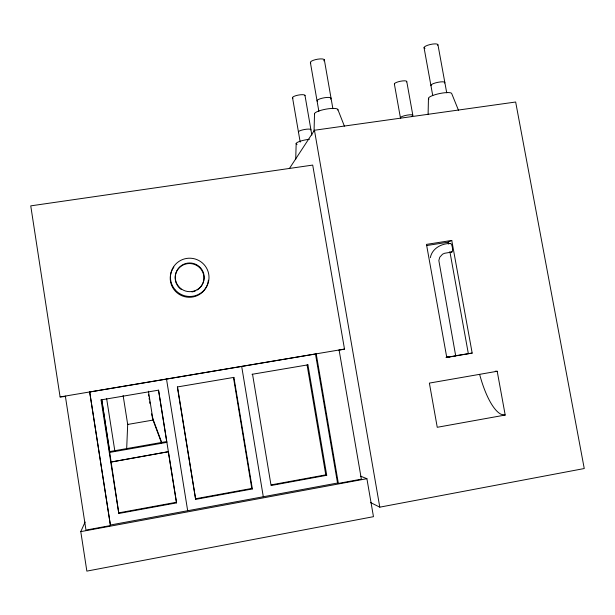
<?xml version="1.0" encoding="UTF-8"?>
<svg xmlns="http://www.w3.org/2000/svg" width="615" height="615" viewBox="0 0 615 615"><rect width="100%" height="100%" fill="white"/><g stroke="black" fill="none" stroke-linecap="round" stroke-linejoin="round"><path stroke-width="0.92" d="M428.102 114.459L428.447 98.477M314.042 131.556L314.534 113.544M295.715 159.316L296.169 143.403M126.659 449.219L127.689 424.458L123.123 395.491M118.81 513.479L101.806 399.735L101.068 399.904L118.81 513.479L176.582 502.87L158.532 390.164L166.85 442.354L109.401 452.463M110.469 525.571L89.682 391.986L110.469 525.571L85.985 530.099L65.351 396.083M430.339 257.662C432.038 248.437 441.539 243.386 450.349 243.479M360.682 476.21L366.901 478.693L373.466 516.677L86.853 571.12L80.788 531.629L85.093 522.058M289.327 168.641L314.457 130.249L515.662 102.013L584.25 468.538L379.793 507.16L370.445 502.501M426.872 245.516L448.174 242.179L451.764 240.427L472.174 353.087L446.767 357.446L426.479 244.393L451.764 240.427M148.43 391.202L153.035 420.076L127.689 424.458L128.174 424.281M451.894 252.035L444.545 253.288L442.546 254.195L439.763 257.231L438.841 260.522L455.692 355.816L446.921 357.277L447.474 357.146M89.921 391.978L316.21 353.871L338.35 483.421L361.366 479.162L339.096 350.02M338.919 350.219L344.5 349.082L312.704 165.081L30.75 205.864L60.093 396.936L65.82 396.46M110.615 524.972L337.527 483.021L338.35 483.421M80.788 531.629L366.901 478.693M118.949 512.833L176.413 502.278L176.582 502.87M195.393 498.796L251.796 488.441L252.35 488.948L195.655 499.365L177.497 387.911M271.361 484.851L325.789 474.857L326.719 475.295L307.915 364.849L307.093 364.972L325.789 474.857M326.719 475.295L271.069 485.512L252.542 374.235M505.199 415.048L437.25 427.294L429.378 383.099L497.204 371.276L505.199 415.048L501.287 414.349A57.51 17.973 79.1 0 1 479.685 374.589M168.318 451.718L110.9 462.065L168.318 451.718L176.413 502.278M109.908 451.556L166.534 441.593M449.042 356.861L450.095 356.677M445.983 357.353L449.703 356.715M455.292 355.754L472.174 353.087M101.068 399.904L158.532 390.164M177.343 386.966L233.915 377.387L252.35 488.948M251.996 374.312L307.915 364.849M60.093 396.936L344.5 349.082M233.915 377.387L233.462 377.456L251.796 488.441M497.204 371.276L495.244 371.214M458.582 110.531L451.733 93.634A11.893 2.514 -11.8 0 0 438.095 93.895A11.893 2.514 -11.8 0 0 429.001 99.03M337.796 109.37L344.385 126.137M152.059 416.609L161.776 442.685M153.035 420.076L161.591 443.046M437.957 44.795L446.721 92.811M424.035 47.624L432.745 95.579M448.174 242.179L448.512 244.063M449.88 251.612L468.315 353.517M406.753 81.488L412.842 115.305M394.361 83.963L400.411 117.742M324.328 59.763L332.876 108.655M310.398 62.607L318.862 111.3M314.457 130.249L379.793 507.16M304.963 95.31L311.851 135.1M292.563 97.8L300.197 142.119M315.487 354.025L337.527 483.021M241.687 366.44L263.297 496.743M177.512 386.95L195.655 499.365M166.511 379.094L187.675 510.727M148.507 394.346L148.807 396.198M149.099 398.059L149.399 399.911M149.691 401.764L149.991 403.625M151.613 413.826L151.913 415.679M106.626 398.543L114.867 451.133M101.767 400.234L109.685 450.895M208.37 280.271A19.134 18.965 16.1 0 1 182.547 296.015A19.134 18.965 16.1 0 1 173.861 267.095M175.337 280.017A14.414 14.283 16.3 0 1 185.407 264.104A14.414 14.283 16.3 0 1 202.681 271.999A14.414 14.283 16.3 0 1 197.146 289.988M195.485 290.864A14.414 14.283 16.3 0 1 191.88 291.925M181.141 289.373A14.414 14.283 16.3 0 1 176.828 284.445M176.413 283.607A14.414 14.283 16.3 0 1 175.513 280.94M431.123 85.7A7.126 1.584 -11.9 0 1 437.918 82.31A7.126 1.584 -11.9 0 1 444.591 83.025M424.988 48.362A7.111 1.822 -12.3 0 1 430.093 44.541A7.111 1.822 -12.3 0 1 437.703 45.326M400.665 118.026A6.335 1.268 -11.3 0 1 407.299 115.097A6.335 1.268 -11.3 0 1 412.058 116.104M394.622 84.301A6.319 1.461 -11.6 0 1 400.388 81.265A6.319 1.461 -11.6 0 1 406.577 81.91M298.46 132.041A6.358 1.315 -10.2 0 1 304.771 129.458A6.358 1.315 -10.2 0 1 310.867 129.95M297.099 144.317A10.609 2.091 -10.2 0 1 298.629 141.788A10.609 2.091 -10.2 0 1 309.422 139.267M292.978 98.116A6.342 1.514 -10.3 0 1 298.006 95.148A6.342 1.514 -10.3 0 1 304.94 95.717M317.478 101.244A7.134 1.653 -10.6 0 1 324.274 97.77A7.134 1.653 -10.6 0 1 330.416 99.069M314.611 114.229A11.908 2.621 -10.5 0 1 326.019 109.139A11.908 2.621 -10.5 0 1 337.804 110.062M310.836 63.014A7.119 1.899 -10.7 0 1 317.548 59.209A7.119 1.899 -10.7 0 1 323.736 60.847M450.065 243.778A4.359 1.276 81.2 0 1 452.417 247.76A4.359 1.276 81.2 0 1 451.187 251.735M174.814 289.404A19.296 19.127 16.4 0 0 207.77 284.176A19.296 19.127 16.4 0 0 186.599 258.438A19.296 19.127 16.4 0 0 174.814 289.404M178.558 286.367A14.476 14.345 16.4 0 0 203.273 282.462A14.476 14.345 16.4 0 0 187.406 263.151A14.476 14.345 16.4 0 0 178.558 286.367"/></g></svg>
